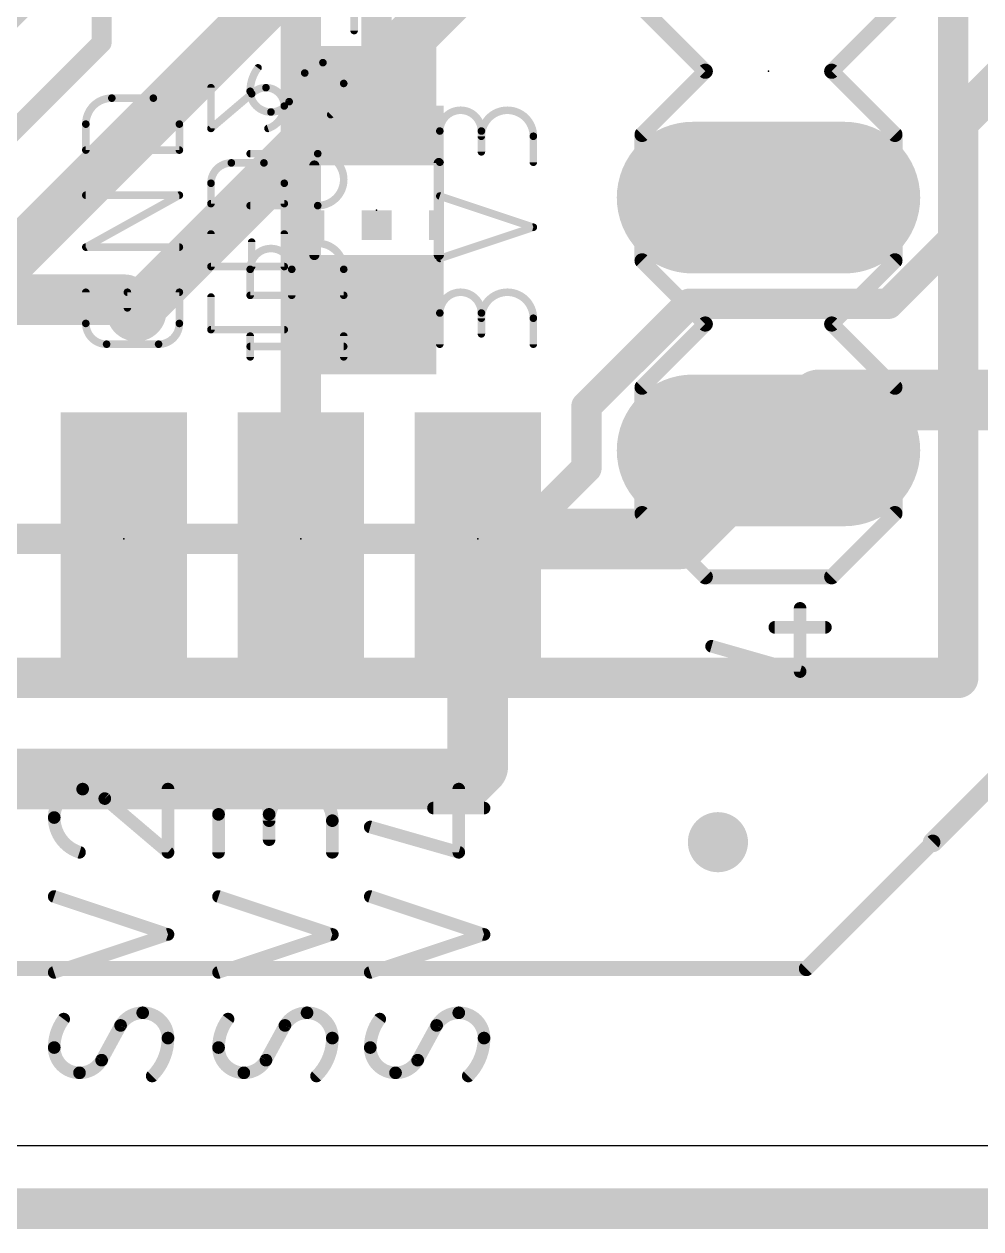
# Model space of a CAD drawing. Extents: x -2.4 to 71.8, y -0.8 to 95.3.
# Drawn here: x 34.94 to 44.55, y -0.84 to 11.27 of the extents above; entities that cross this region are included whole.
import ezdxf

# ---------------------------------------------------------------- set-up
doc = ezdxf.new("R2010")
doc.units = 0
for name, color, linetype in [('1', 12, 'CONTINUOUS'), ('15', 30, 'CONTINUOUS'), ('16', 132, 'CONTINUOUS'), ('17', 110, 'CONTINUOUS'), ('18', 110, 'CONTINUOUS'), ('2', 41, 'CONTINUOUS'), ('20', 31, 'CONTINUOUS'), ('21', 253, 'CONTINUOUS'), ('22', 253, 'CONTINUOUS'), ('23', 53, 'CONTINUOUS'), ('24', 53, 'CONTINUOUS'), ('25', 253, 'CONTINUOUS'), ('26', 253, 'CONTINUOUS'), ('51', 253, 'CONTINUOUS'), ('52', 253, 'CONTINUOUS')]:
    doc.layers.add(name, color=color, linetype=linetype)

# ---------------------------------------------------------------- blocks, each defined once
blk = doc.blocks.new('RECT')
blk.add_solid([(-0.5, -0.5), (0.5, -0.5), (-0.5, 0.5), (0.5, 0.5)])
blk = doc.blocks.new('LONGP100')
at = {"const_width": 1}
blk.add_lwpolyline([(-0.5, 0), (0.5, 0)], dxfattribs=at)
at = {"const_width": 0.5}
for points in [[(-0.5, 0.25, 1), (-0.5, -0.25)], [(0.5, -0.25, 1), (0.5, 0.25)]]:
    blk.add_lwpolyline(points, format="xyb", dxfattribs=at)
blk = doc.blocks.new('ROUNDP')
at = {"const_width": 0.5}
blk.add_lwpolyline([(0, -0.25, 1), (0, 0.25, 1), (0, -0.25)], format="xyb", dxfattribs=at)
blk = doc.blocks.new('ROUNDV')
at = {"const_width": 0.5}
blk.add_lwpolyline([(0, -0.25, 1), (0, 0.25, 1), (0, -0.25)], format="xyb", dxfattribs=at)

msp = doc.modelspace()

# ---------------------------------------------------------------- linework, layer by layer
at = {"layer": '1'}
for points, const_width in [([(37.719, 15.113), (37.719, 6.096)], 0.4064), ([(31.897, 8.499), (35.951, 8.499)], 0.508), ([(35.951, 8.499), (36.068, 8.382)], 0.508), ([(42.418, 6.985), (42.926, 7.493)], 0.6096), ([(42.926, 7.493), (45.212, 7.493)], 0.6096), ([(41.529, 6.096), (42.418, 6.985)], 0.6096), ([(39.497, 3.81), (39.497, 6.096)], 0.6096), ([(39.497, 6.096), (41.529, 6.096)], 0.6096), ([(39.37, 3.683), (39.497, 3.81)], 0.6096), ([(34.036, 3.683), (39.37, 3.683)], 0.6096), ([(-2.032, -0.762), (71.501, -0.762)], 0.1524)]:
    msp.add_lwpolyline(points, dxfattribs=dict(at, const_width=const_width))
for points, const_width in [([(36.0408, 8.5888, 1), (35.8612, 8.4092)], 0.254), ([(35.951, 8.372, 1), (35.951, 8.626)], 0.254), ([(35.9782, 8.2922, 1), (36.1578, 8.4718)], 0.254), ([(42.926, 7.6454, 1), (42.926, 7.3406)], 0.3048), ([(43.0338, 7.3852, 1), (42.8182, 7.6008)], 0.3048), ([(42.5258, 6.8772, 1), (42.3102, 7.0928)], 0.3048), ([(42.3102, 7.0928, 1), (42.5258, 6.8772)], 0.3048), ([(39.6494, 6.096, 1), (39.3446, 6.096)], 0.3048), ([(39.497, 6.2484, 1), (39.497, 5.9436)], 0.3048), ([(41.4212, 6.2038, 1), (41.6368, 5.9882)], 0.3048), ([(41.529, 5.9436, 1), (41.529, 6.2484)], 0.3048), ([(37.6174, 6.096, 1), (37.8206, 6.096)], 0.2032), ([(39.6048, 3.7022, 1), (39.3892, 3.9178)], 0.3048), ([(39.2622, 3.7908, 1), (39.4778, 3.5752)], 0.3048), ([(39.3446, 3.81, 1), (39.6494, 3.81)], 0.3048), ([(39.37, 3.5306, 1), (39.37, 3.8354)], 0.3048)]:
    msp.add_lwpolyline(points, format="xyb", dxfattribs=dict(at, const_width=const_width))
at = {"layer": '15'}
for points, const_width in [([(44.323, 10.287), (46.101, 12.065)], 0.4064), ([(44.323, 4.699), (44.323, 10.287)], 0.4064), ([(45.974, 4.953), (44.069, 3.048)], 0.2), ([(16.51, 4.699), (44.323, 4.699)], 0.4064), ([(44.069, 3.048), (42.799, 1.778)], 0.1524), ([(42.799, 1.778), (6.223, 1.778)], 0.1524), ([(-2.286, -0.635), (71.755, -0.635)], 0.1524)]:
    msp.add_lwpolyline(points, dxfattribs=dict(at, const_width=const_width))
for points, const_width in [([(44.4246, 10.287, 1), (44.2214, 10.287)], 0.2032), ([(44.2512, 10.3588, 1), (44.3948, 10.2152)], 0.2032), ([(44.323, 4.5974, 1), (44.323, 4.8006)], 0.2032), ([(44.2214, 4.699, 1), (44.4246, 4.699)], 0.2032), ([(44.0336, 3.0834, 1), (44.1044, 3.0126)], 0.1), ([(44.0959, 3.0211, 1), (44.0421, 3.0749)], 0.0762), ([(42.7721, 1.8049, 1), (42.8259, 1.7511)], 0.0762), ([(42.799, 1.7399, 1), (42.799, 1.8161)], 0.0762)]:
    msp.add_lwpolyline(points, format="xyb", dxfattribs=dict(at, const_width=const_width))
at = {"layer": '16'}
for points, const_width in [([(35.719, 18.1027), (35.719, 11.081)], 0.2), ([(44.2721, 9.1083), (44.2721, 14.605)], 0.3048), ([(38.481, 12.835), (38.481, 10.448)], 0.3048), ([(35.219, 11.724), (34.417, 10.922)], 0.2), ([(35.719, 11.081), (34.417, 9.779)], 0.2), ([(43.6219, 8.4581), (44.2721, 9.1083)], 0.3048), ([(40.5891, 7.4269), (41.6203, 8.4581)], 0.3048), ([(41.6203, 8.4581), (43.6219, 8.4581)], 0.3048), ([(40.5891, 6.8071), (40.5891, 7.4269)], 0.3048), ([(39.878, 6.096), (40.5891, 6.8071)], 0.3048), ([(12.192, 6.096), (39.878, 6.096)], 0.3048), ([(-1.016, -0.762), (71.628, -0.762)], 0.1524)]:
    msp.add_lwpolyline(points, dxfattribs=dict(at, const_width=const_width))
for points, const_width in [([(35.7544, 11.0456, 1), (35.6836, 11.1164)], 0.1), ([(35.669, 11.081, 1), (35.769, 11.081)], 0.1), ([(38.4048, 10.448, 1), (38.5572, 10.448)], 0.1524), ([(44.326, 9.0544, 1), (44.2182, 9.1622)], 0.1524), ([(44.1959, 9.1083, 1), (44.3483, 9.1083)], 0.1524), ([(41.6203, 8.5343, 1), (41.6203, 8.3819)], 0.1524), ([(41.6742, 8.4042, 1), (41.5664, 8.512)], 0.1524), ([(43.6219, 8.3819, 1), (43.6219, 8.5343)], 0.1524), ([(43.568, 8.512, 1), (43.6758, 8.4042)], 0.1524), ([(40.6653, 7.4269, 1), (40.5129, 7.4269)], 0.1524), ([(40.5352, 7.4808, 1), (40.643, 7.373)], 0.1524), ([(40.643, 6.7532, 1), (40.5352, 6.861)], 0.1524), ([(40.5129, 6.8071, 1), (40.6653, 6.8071)], 0.1524), ([(39.8241, 6.1499, 1), (39.9319, 6.0421)], 0.1524), ([(39.878, 6.0198, 1), (39.878, 6.1722)], 0.1524)]:
    msp.add_lwpolyline(points, format="xyb", dxfattribs=dict(at, const_width=const_width))
at = {"layer": '2'}
for points, const_width in [([(33.147, 7.239), (39.878, 13.97)], 0.508), ([(36.068, 8.382), (40.894, 13.208)], 0.508), ([(-2.032, -0.508), (71.628, -0.508)], 0.1524)]:
    msp.add_lwpolyline(points, dxfattribs=dict(at, const_width=const_width))
at = {"layer": '2', "const_width": 0.254}
msp.add_lwpolyline([(35.9782, 8.4718, 1), (36.1578, 8.2922)], format="xyb", dxfattribs=at)
at = {"layer": '20'}
msp.add_line((0, 0), (53, 0), dxfattribs=at)
at = {"layer": '21'}
for points, const_width in [([(41.783, 10.795), (41.148, 11.43)], 0.1524), ([(43.688, 11.43), (43.053, 10.795)], 0.1524), ([(41.148, 10.16), (41.783, 10.795)], 0.1524), ([(43.053, 10.795), (43.688, 10.16)], 0.1524), ([(41.148, 8.89), (41.148, 10.16)], 0.1524), ([(43.688, 10.16), (43.688, 8.89)], 0.1524), ([(41.783, 8.255), (41.148, 8.89)], 0.1524), ([(43.688, 8.89), (43.053, 8.255)], 0.1524), ([(41.783, 8.255), (41.148, 7.62)], 0.1524), ([(43.688, 7.62), (43.053, 8.255)], 0.1524), ([(41.148, 6.35), (41.148, 7.62)], 0.1524), ([(43.688, 7.62), (43.688, 6.35)], 0.1524), ([(41.783, 5.715), (41.148, 6.35)], 0.1524), ([(43.688, 6.35), (43.053, 5.715)], 0.1524), ([(43.053, 5.715), (41.783, 5.715)], 0.1524), ([(42.7355, 4.7625), (42.7355, 5.3975)], 0.127), ([(42.4815, 5.207), (42.9895, 5.207)], 0.127), ([(41.8465, 5.0165), (42.7355, 4.7625)], 0.127)]:
    msp.add_lwpolyline(points, dxfattribs=dict(at, const_width=const_width))
for points, const_width in [([(41.8099, 10.7681, 1), (41.7561, 10.8219)], 0.0762), ([(41.7561, 10.7681, 1), (41.8099, 10.8219)], 0.0762), ([(43.0799, 10.8219, 1), (43.0261, 10.7681)], 0.0762), ([(43.0261, 10.8219, 1), (43.0799, 10.7681)], 0.0762), ([(41.1861, 10.16, 1), (41.1099, 10.16)], 0.0762), ([(41.1211, 10.1869, 1), (41.1749, 10.1331)], 0.0762), ([(43.7261, 10.16, 1), (43.6499, 10.16)], 0.0762), ([(43.6611, 10.1331, 1), (43.7149, 10.1869)], 0.0762), ([(41.1749, 8.9169, 1), (41.1211, 8.8631)], 0.0762), ([(43.7149, 8.8631, 1), (43.6611, 8.9169)], 0.0762), ([(41.1099, 8.89, 1), (41.1861, 8.89)], 0.0762), ([(43.6499, 8.89, 1), (43.7261, 8.89)], 0.0762), ([(41.8099, 8.2281, 1), (41.7561, 8.2819)], 0.0762), ([(41.7561, 8.2281, 1), (41.8099, 8.2819)], 0.0762), ([(43.0799, 8.2819, 1), (43.0261, 8.2281)], 0.0762), ([(43.0261, 8.2819, 1), (43.0799, 8.2281)], 0.0762), ([(41.1861, 7.62, 1), (41.1099, 7.62)], 0.0762), ([(41.1211, 7.6469, 1), (41.1749, 7.5931)], 0.0762), ([(43.7261, 7.62, 1), (43.6499, 7.62)], 0.0762), ([(43.6611, 7.5931, 1), (43.7149, 7.6469)], 0.0762), ([(41.1749, 6.3769, 1), (41.1211, 6.3231)], 0.0762), ([(43.7149, 6.3231, 1), (43.6611, 6.3769)], 0.0762), ([(41.1099, 6.35, 1), (41.1861, 6.35)], 0.0762), ([(43.6499, 6.35, 1), (43.7261, 6.35)], 0.0762), ([(41.783, 5.7531, 1), (41.783, 5.6769)], 0.0762), ([(41.7561, 5.6881, 1), (41.8099, 5.7419)], 0.0762), ([(43.0261, 5.7419, 1), (43.0799, 5.6881)], 0.0762), ([(43.053, 5.6769, 1), (43.053, 5.7531)], 0.0762), ([(42.7673, 5.3975, 1), (42.7037, 5.3975)], 0.0635), ([(42.4815, 5.2387, 1), (42.4815, 5.1753)], 0.0635), ([(42.9895, 5.1753, 1), (42.9895, 5.2387)], 0.0635), ([(41.8552, 5.047, 1), (41.8378, 4.986)], 0.0635), ([(42.7037, 4.7625, 1), (42.7673, 4.7625)], 0.0635), ([(42.7268, 4.732, 1), (42.7442, 4.793)], 0.0635)]:
    msp.add_lwpolyline(points, format="xyb", dxfattribs=dict(at, const_width=const_width))
at = {"layer": '23'}
for p in [(42.418, 10.795), (35.941, 6.096), (37.719, 6.096), (39.497, 6.096)]:
    msp.add_point(p, dxfattribs=at)
at = {"layer": '24'}
msp.add_point((38.481, 9.398), dxfattribs=at)
at = {"layer": '25'}
for points, const_width in [([(38.2553, 11.2039), (38.2553, 11.6216)], 0.0762), ([(37.7593, 10.7769), (37.6027, 10.4898)], 0.0762), ([(35.8212, 10.5249), (36.2388, 10.5249)], 0.0762), ([(35.5601, 10.0028), (35.5601, 10.2639)], 0.0762), ([(36.4999, 10.2639), (36.4999, 10.0028)], 0.0762), ([(39.1161, 9.8809), (39.1161, 10.1942)], 0.0762), ([(39.5338, 10.1942), (39.5338, 9.9853)], 0.0762), ([(40.0559, 9.8809), (40.0559, 10.1419)], 0.0762), ([(36.4999, 10.0028), (35.5601, 10.0028)], 0.0762), ([(37.8898, 9.967), (37.2111, 9.967)], 0.0762), ([(35.5601, 9.0275), (36.4999, 9.5496)], 0.0762), ([(36.4999, 9.5496), (35.5601, 9.5496)], 0.0762), ([(40.0559, 9.2276), (39.1161, 9.5408)], 0.0762), ([(37.2111, 9.4449), (37.8898, 9.4449)], 0.0762), ([(39.1161, 8.9143), (40.0559, 9.2276)], 0.0762), ([(36.4999, 9.0275), (35.5601, 9.0275)], 0.0762), ([(37.2111, 8.5436), (37.2111, 8.8046)], 0.0762), ([(37.6288, 8.5436), (37.6288, 8.8046)], 0.0762), ([(38.1509, 8.8046), (38.1509, 8.5436)], 0.0762), ([(35.5601, 8.2609), (35.5601, 8.5742)], 0.0762), ([(35.9778, 8.4176), (35.9778, 8.5742)], 0.0762), ([(35.9778, 8.5742), (36.4999, 8.5742)], 0.0762), ([(36.4999, 8.5742), (36.4999, 8.2609)], 0.0762), ([(38.1509, 8.5436), (37.2111, 8.5436)], 0.0762), ([(39.1161, 8.0521), (39.1161, 8.3654)], 0.0762), ([(39.5338, 8.3654), (39.5338, 8.1565)], 0.0762), ([(40.0559, 8.0521), (40.0559, 8.3132)], 0.0762), ([(37.2111, 7.9251), (37.2111, 8.1339)], 0.0762), ([(38.1509, 7.9251), (38.1509, 8.1339)], 0.0762), ([(36.2911, 8.0521), (35.7689, 8.0521)], 0.0762), ([(37.2111, 8.0295), (38.1509, 8.0295)], 0.0762), ([(36.3855, 2.9464), (36.3855, 3.5814)], 0.127), ([(39.3065, 2.9464), (39.3065, 3.5814)], 0.127), ([(35.7505, 3.4862), (36.3855, 2.9464)], 0.127), ([(36.8935, 2.9464), (36.8935, 3.3274)], 0.127), ([(37.4015, 3.3274), (37.4015, 3.0734)], 0.127), ([(39.0525, 3.3909), (39.5605, 3.3909)], 0.127), ([(38.0365, 2.9464), (38.0365, 3.2639)], 0.127), ([(38.4175, 3.2004), (39.3065, 2.9464)], 0.127), ([(36.3855, 2.1209), (35.2425, 2.5019)], 0.127), ([(38.0365, 2.1209), (36.8935, 2.5019)], 0.127), ([(39.5605, 2.1209), (38.4175, 2.5019)], 0.127), ([(35.2425, 1.7399), (36.3855, 2.1209)], 0.127), ([(36.8935, 1.7399), (38.0365, 2.1209)], 0.127), ([(38.4175, 1.7399), (39.5605, 2.1209)], 0.127), ([(35.9093, 1.2065), (35.7188, 0.8573)], 0.127), ([(37.5602, 1.2065), (37.3697, 0.8573)], 0.127), ([(39.0842, 1.2065), (38.8937, 0.8573)], 0.127)]:
    msp.add_lwpolyline(points, dxfattribs=dict(at, const_width=const_width))
for points, const_width in [([(38.2363, 11.2039, 1), (38.2744, 11.2039)], 0.0381), ([(37.9421, 10.8814, 0.2656), (37.7593, 10.7769)], 0.0762), ([(38.1509, 10.6725, 0.4142), (37.9421, 10.8814)], 0.0762), ([(37.9421, 10.9004, 1), (37.9421, 10.8623)], 0.0381), ([(37.9421, 10.8623, 1), (37.9421, 10.9004)], 0.0381), ([(37.2894, 10.8292, 0.1623), (37.2111, 10.5942)], 0.0762), ([(37.3047, 10.8177, 1), (37.2742, 10.8406)], 0.0381), ([(37.7429, 10.7866, 1), (37.7757, 10.7673)], 0.0381), ([(37.776, 10.7678, 1), (37.7426, 10.7861)], 0.0381), ([(38.0204, 10.3593, 0.2), (38.1509, 10.6725)], 0.0762), ([(38.1699, 10.6725, 1), (38.1319, 10.6725)], 0.0381), ([(38.1319, 10.6725, 1), (38.17, 10.6725)], 0.0381), ([(35.8212, 10.5249, 0.4142), (35.5601, 10.2639)], 0.0762), ([(35.8212, 10.544, 1), (35.8212, 10.5059)], 0.0381), ([(35.8212, 10.5059, 1), (35.8212, 10.544)], 0.0381), ([(36.2388, 10.544, 1), (36.2388, 10.5059)], 0.0381), ([(36.4999, 10.2639, 0.4142), (36.2388, 10.5249)], 0.0762), ([(36.2388, 10.5059, 1), (36.2388, 10.544)], 0.0381), ([(37.2111, 10.5942, 0.4142), (37.4199, 10.3854)], 0.0762), ([(37.2302, 10.5942, 1), (37.1921, 10.5942)], 0.0381), ([(37.1921, 10.5942, 1), (37.2302, 10.5942)], 0.0381), ([(37.4199, 10.3854, 0.2656), (37.6027, 10.4898)], 0.0762), ([(37.4199, 10.4044, 1), (37.4199, 10.3663)], 0.0381), ([(37.4199, 10.3663, 1), (37.4199, 10.4044)], 0.0381), ([(37.586, 10.4989, 1), (37.6194, 10.4807)], 0.0381), ([(37.6191, 10.4801, 1), (37.5863, 10.4995)], 0.0381), ([(39.5338, 10.1942, 1), (39.1161, 10.1942)], 0.0762), ([(40.0559, 10.1419, 1), (39.5338, 10.1419)], 0.0762), ([(35.5791, 10.2639, 1), (35.541, 10.2639)], 0.0381), ([(36.519, 10.2639, 1), (36.4809, 10.2639)], 0.0381), ([(38.007, 10.3728, 1), (38.0338, 10.3457)], 0.0381), ([(35.541, 10.2639, 1), (35.5791, 10.2639)], 0.0381), ([(36.4809, 10.2639, 1), (36.5189, 10.2639)], 0.0381), ([(39.1352, 10.1942, 1), (39.0971, 10.1942)], 0.0381), ([(39.0971, 10.1942, 1), (39.1352, 10.1942)], 0.0381), ([(39.5528, 10.1942, 1), (39.5147, 10.1942)], 0.0381), ([(39.5147, 10.1942, 1), (39.5528, 10.1942)], 0.0381), ([(40.075, 10.1419, 1), (40.0369, 10.1419)], 0.0381), ([(39.5147, 10.1419, 1), (39.5528, 10.1419)], 0.0381), ([(40.0369, 10.1419, 1), (40.075, 10.1419)], 0.0381), ([(35.541, 10.0028, 1), (35.5791, 10.0028)], 0.0381), ([(35.5601, 10.0219, 1), (35.5601, 9.9838)], 0.0381), ([(36.4809, 10.0028, 1), (36.519, 10.0028)], 0.0381), ([(36.4999, 9.9838, 1), (36.4999, 10.0219)], 0.0381), ([(37.2111, 9.986, 1), (37.2111, 9.9479)], 0.0381), ([(37.8898, 9.4449, 1), (37.8898, 9.967)], 0.0762), ([(37.8898, 9.986, 1), (37.8898, 9.9479)], 0.0381), ([(37.8898, 9.9479, 1), (37.8898, 9.986)], 0.0381), ([(39.5147, 9.9853, 1), (39.5528, 9.9853)], 0.0381), ([(39.0971, 9.8809, 1), (39.1352, 9.8809)], 0.0381), ([(40.0369, 9.8809, 1), (40.075, 9.8809)], 0.0381), ([(35.5601, 9.5686, 1), (35.5601, 9.5305)], 0.0381), ([(36.5092, 9.5329, 1), (36.4906, 9.5662)], 0.0381), ([(36.4999, 9.5305, 1), (36.4999, 9.5686)], 0.0381), ([(39.1221, 9.5589, 1), (39.1101, 9.5227)], 0.0381), ([(37.2111, 9.4639, 1), (37.2111, 9.4258)], 0.0381), ([(37.8898, 9.4639, 1), (37.8898, 9.4258)], 0.0381), ([(37.8898, 9.4258, 1), (37.8898, 9.4639)], 0.0381), ([(40.0619, 9.2095, 1), (40.0499, 9.2456)], 0.0381), ([(40.0499, 9.2095, 1), (40.0619, 9.2456)], 0.0381), ([(38.1509, 8.8046, 1), (37.6288, 8.8046)], 0.0762), ([(35.5601, 9.0465, 1), (35.5601, 9.0084)], 0.0381), ([(35.5508, 9.0441, 1), (35.5694, 9.0108)], 0.0381), ([(36.4999, 9.0084, 1), (36.4999, 9.0465)], 0.0381), ([(37.6288, 8.8046, 1), (37.2111, 8.8046)], 0.0762), ([(37.2302, 8.8046, 1), (37.1921, 8.8046)], 0.0381), ([(37.6478, 8.8046, 1), (37.6097, 8.8046)], 0.0381), ([(38.17, 8.8046, 1), (38.1319, 8.8046)], 0.0381), ([(39.1101, 8.9324, 1), (39.1221, 8.8962)], 0.0381), ([(37.1921, 8.8046, 1), (37.2302, 8.8046)], 0.0381), ([(37.6097, 8.8046, 1), (37.6478, 8.8046)], 0.0381), ([(37.6097, 8.8046, 1), (37.6478, 8.8046)], 0.0381), ([(38.1318, 8.8046, 1), (38.1699, 8.8046)], 0.0381), ([(35.5791, 8.5742, 1), (35.541, 8.5742)], 0.0381), ([(35.9968, 8.5742, 1), (35.9587, 8.5742)], 0.0381), ([(35.9778, 8.5933, 1), (35.9778, 8.5552)], 0.0381), ([(36.519, 8.5742, 1), (36.4809, 8.5742)], 0.0381), ([(36.4999, 8.5552, 1), (36.4999, 8.5933)], 0.0381), ([(39.5338, 8.3654, 1), (39.1161, 8.3654)], 0.0762), ([(40.0559, 8.3132, 1), (39.5338, 8.3132)], 0.0762), ([(37.2111, 8.5626, 1), (37.2111, 8.5245)], 0.0381), ([(37.1921, 8.5436, 1), (37.2302, 8.5436)], 0.0381), ([(37.6097, 8.5436, 1), (37.6478, 8.5436)], 0.0381), ([(38.1319, 8.5436, 1), (38.17, 8.5436)], 0.0381), ([(38.1509, 8.5245, 1), (38.1509, 8.5626)], 0.0381), ([(35.9587, 8.4176, 1), (35.9968, 8.4176)], 0.0381), ([(39.1352, 8.3654, 1), (39.0971, 8.3654)], 0.0381), ([(39.0971, 8.3654, 1), (39.1352, 8.3654)], 0.0381), ([(39.5528, 8.3654, 1), (39.5147, 8.3654)], 0.0381), ([(39.5147, 8.3654, 1), (39.5528, 8.3654)], 0.0381), ([(35.5791, 8.2609, 1), (35.541, 8.2609)], 0.0381), ([(35.541, 8.2609, 1), (35.5791, 8.2609)], 0.0381), ([(35.5601, 8.2609, 0.4142), (35.7689, 8.0521)], 0.0762), ([(36.2911, 8.0521, 0.4142), (36.4999, 8.2609)], 0.0762), ([(36.519, 8.2609, 1), (36.4809, 8.2609)], 0.0381), ([(36.4809, 8.2609, 1), (36.519, 8.2609)], 0.0381), ([(39.5147, 8.3132, 1), (39.5528, 8.3132)], 0.0381), ([(40.075, 8.3132, 1), (40.0369, 8.3132)], 0.0381), ([(40.0369, 8.3132, 1), (40.075, 8.3132)], 0.0381), ([(37.2302, 8.1339, 1), (37.1921, 8.1339)], 0.0381), ([(38.17, 8.1339, 1), (38.1319, 8.1339)], 0.0381), ([(39.5147, 8.1565, 1), (39.5528, 8.1565)], 0.0381), ([(35.7689, 8.0712, 1), (35.7689, 8.0331)], 0.0381), ([(35.7689, 8.0331, 1), (35.7689, 8.0712)], 0.0381), ([(36.2911, 8.0712, 1), (36.2911, 8.0331)], 0.0381), ([(36.2911, 8.0331, 1), (36.2911, 8.0712)], 0.0381), ([(37.2111, 8.0486, 1), (37.2111, 8.0105)], 0.0381), ([(38.1509, 8.0105, 1), (38.1509, 8.0486)], 0.0381), ([(39.0971, 8.0521, 1), (39.1352, 8.0521)], 0.0381), ([(40.0369, 8.0521, 1), (40.075, 8.0521)], 0.0381), ([(37.1921, 7.9251, 1), (37.2302, 7.9251)], 0.0381), ([(38.1319, 7.9251, 1), (38.17, 7.9251)], 0.0381), ([(35.5282, 3.5814, 0.4142), (35.2425, 3.2957)], 0.127), ([(35.7505, 3.4862, 0.2053), (35.5282, 3.5814)], 0.127), ([(35.5282, 3.6131, 1), (35.5283, 3.5497)], 0.0635), ([(35.5282, 3.5497, 1), (35.5282, 3.6132)], 0.0635), ([(36.4173, 3.5814, 1), (36.3537, 3.5814)], 0.0635), ([(37.4015, 3.3274, 1), (36.8935, 3.3274)], 0.127), ([(38.0365, 3.2639, 1), (37.4015, 3.2639)], 0.127), ([(39.3382, 3.5814, 1), (39.2747, 3.5814)], 0.0635), ([(35.7711, 3.5103, 1), (35.7299, 3.462)], 0.0635), ([(35.7275, 3.4643, 1), (35.7735, 3.508)], 0.0635), ([(36.9252, 3.3274, 1), (36.8617, 3.3274)], 0.0635), ([(37.4332, 3.3274, 1), (37.3697, 3.3274)], 0.0635), ([(39.0525, 3.4227, 1), (39.0525, 3.3592)], 0.0635), ([(39.5605, 3.3592, 1), (39.5605, 3.4227)], 0.0635), ([(35.2425, 3.2957, 0.3252), (35.4965, 2.9464)], 0.127), ([(35.2743, 3.2956, 1), (35.2107, 3.2957)], 0.0635), ([(35.2107, 3.2957, 1), (35.2743, 3.2957)], 0.0635), ([(36.8617, 3.3274, 1), (36.9252, 3.3274)], 0.0635), ([(37.3697, 3.3274, 1), (37.4332, 3.3274)], 0.0635), ([(37.3697, 3.2639, 1), (37.4332, 3.2639)], 0.0635), ([(38.0682, 3.2639, 1), (38.0047, 3.2639)], 0.0635), ([(38.0047, 3.2639, 1), (38.0682, 3.2639)], 0.0635), ([(38.4262, 3.2309, 1), (38.4088, 3.1699)], 0.0635), ([(37.3697, 3.0734, 1), (37.4332, 3.0734)], 0.0635), ([(35.4867, 2.9162, 1), (35.5063, 2.9766)], 0.0635), ([(36.3537, 2.9464, 1), (36.4173, 2.9464)], 0.0635), ([(36.3649, 2.9222, 1), (36.4061, 2.9706)], 0.0635), ([(36.8617, 2.9464, 1), (36.9252, 2.9464)], 0.0635), ([(38.0047, 2.9464, 1), (38.0682, 2.9464)], 0.0635), ([(39.2747, 2.9464, 1), (39.3382, 2.9464)], 0.0635), ([(39.2978, 2.9159, 1), (39.3152, 2.9769)], 0.0635), ([(35.2525, 2.532, 1), (35.2325, 2.4718)], 0.0635), ([(36.9035, 2.532, 1), (36.8835, 2.4718)], 0.0635), ([(38.4275, 2.532, 1), (38.4075, 2.4718)], 0.0635), ([(36.3955, 2.0908, 1), (36.3755, 2.151)], 0.0635), ([(36.3755, 2.0908, 1), (36.3955, 2.151)], 0.0635), ([(38.0465, 2.0908, 1), (38.0265, 2.151)], 0.0635), ([(38.0265, 2.0908, 1), (38.0465, 2.151)], 0.0635), ([(39.5705, 2.0908, 1), (39.5505, 2.151)], 0.0635), ([(39.5505, 2.0908, 1), (39.5705, 2.151)], 0.0635), ([(35.2325, 1.77, 1), (35.2525, 1.7098)], 0.0635), ([(36.8835, 1.77, 1), (36.9035, 1.7098)], 0.0635), ([(38.4075, 1.77, 1), (38.4275, 1.7098)], 0.0635), ([(35.3377, 1.27, 0.1623), (35.2425, 0.9843)], 0.127), ([(35.3631, 1.2509, 1), (35.3124, 1.2891)], 0.0635), ([(36.1315, 1.3335, 0.2656), (35.9093, 1.2065)], 0.127), ([(36.3855, 1.0795, 0.4142), (36.1315, 1.3335)], 0.127), ([(36.1315, 1.3653, 1), (36.1315, 1.3018)], 0.0635), ([(36.1315, 1.3018, 1), (36.1315, 1.3653)], 0.0635), ([(36.9887, 1.27, 0.1623), (36.8935, 0.9843)], 0.127), ([(37.0141, 1.251, 1), (36.9633, 1.2891)], 0.0635), ([(37.7825, 1.3335, 0.2656), (37.5602, 1.2065)], 0.127), ([(38.0365, 1.0795, 0.4142), (37.7825, 1.3335)], 0.127), ([(37.7825, 1.3653, 1), (37.7825, 1.3018)], 0.0635), ([(37.7825, 1.3018, 1), (37.7825, 1.3653)], 0.0635), ([(38.5127, 1.27, 0.1623), (38.4175, 0.9843)], 0.127), ([(38.5381, 1.251, 1), (38.4873, 1.2891)], 0.0635), ([(39.3065, 1.3335, 0.2656), (39.0842, 1.2065)], 0.127), ([(39.5605, 1.0795, 0.4142), (39.3065, 1.3335)], 0.127), ([(39.3065, 1.3653, 1), (39.3065, 1.3018)], 0.0635), ([(39.3065, 1.3018, 1), (39.3065, 1.3653)], 0.0635), ([(35.8819, 1.2226, 1), (35.9366, 1.1904)], 0.0635), ([(35.9371, 1.1913, 1), (35.8814, 1.2217)], 0.0635), ([(37.5329, 1.2226, 1), (37.5876, 1.1904)], 0.0635), ([(37.5881, 1.1913, 1), (37.5324, 1.2217)], 0.0635), ([(39.0569, 1.2226, 1), (39.1116, 1.1904)], 0.0635), ([(39.1121, 1.1913, 1), (39.0564, 1.2217)], 0.0635), ([(36.2268, 0.6985, 0.2), (36.3855, 1.0795)], 0.127), ([(36.4173, 1.0795, 1), (36.3537, 1.0795)], 0.0635), ([(36.3537, 1.0795, 1), (36.4173, 1.0795)], 0.0635), ([(37.8777, 0.6985, 0.2), (38.0365, 1.0795)], 0.127), ([(38.0682, 1.0795, 1), (38.0047, 1.0795)], 0.0635), ([(38.0047, 1.0795, 1), (38.0682, 1.0795)], 0.0635), ([(39.4017, 0.6985, 0.2), (39.5605, 1.0795)], 0.127), ([(39.5922, 1.0795, 1), (39.5287, 1.0795)], 0.0635), ([(39.5287, 1.0795, 1), (39.5922, 1.0795)], 0.0635), ([(35.2425, 0.9843, 0.4142), (35.4965, 0.7303)], 0.127), ([(35.2743, 0.9843, 1), (35.2107, 0.9843)], 0.0635), ([(35.2107, 0.9842, 1), (35.2743, 0.9843)], 0.0635), ([(36.9252, 0.9843, 1), (36.8617, 0.9843)], 0.0635), ([(36.8617, 0.9843, 1), (36.9252, 0.9843)], 0.0635), ([(36.8935, 0.9843, 0.4142), (37.1475, 0.7303)], 0.127), ([(38.4492, 0.9843, 1), (38.3857, 0.9843)], 0.0635), ([(38.3857, 0.9843, 1), (38.4492, 0.9843)], 0.0635), ([(38.4175, 0.9843, 0.4142), (38.6715, 0.7303)], 0.127), ([(35.4965, 0.7303, 0.2656), (35.7188, 0.8573)], 0.127), ([(35.6909, 0.8725, 1), (35.7466, 0.842)], 0.0635), ([(35.7461, 0.8411, 1), (35.6914, 0.8734)], 0.0635), ([(37.1475, 0.7303, 0.2656), (37.3697, 0.8573)], 0.127), ([(37.3419, 0.8725, 1), (37.3976, 0.842)], 0.0635), ([(37.3971, 0.8411, 1), (37.3424, 0.8734)], 0.0635), ([(38.6715, 0.7303, 0.2656), (38.8937, 0.8573)], 0.127), ([(38.8659, 0.8725, 1), (38.9216, 0.842)], 0.0635), ([(38.9211, 0.8411, 1), (38.8664, 0.8734)], 0.0635), ([(35.4965, 0.762, 1), (35.4965, 0.6985)], 0.0635), ([(35.4965, 0.6985, 1), (35.4965, 0.762)], 0.0635), ([(36.2044, 0.721, 1), (36.2491, 0.676)], 0.0635), ([(37.1475, 0.762, 1), (37.1475, 0.6985)], 0.0635), ([(37.1475, 0.6985, 1), (37.1475, 0.762)], 0.0635), ([(37.8554, 0.721, 1), (37.9001, 0.676)], 0.0635), ([(38.6715, 0.762, 1), (38.6715, 0.6985)], 0.0635), ([(38.6715, 0.6985, 1), (38.6715, 0.762)], 0.0635), ([(39.3794, 0.721, 1), (39.4241, 0.676)], 0.0635)]:
    msp.add_lwpolyline(points, format="xyb", dxfattribs=dict(at, const_width=const_width))
at = {"layer": '26', "const_width": 0.0762}
for points in [[(36.8173, 10.2207), (36.8173, 10.6299)], [(37.2265, 10.5685), (36.8173, 10.2207)], [(37.3493, 9.874), (37.0219, 9.874)], [(36.8173, 9.6694), (36.8173, 9.4648)], [(37.5539, 9.4648), (37.5539, 9.6694)], [(36.8173, 9.4648), (37.5539, 9.4648)], [(36.8173, 9.1597), (36.8173, 8.8324)], [(37.2265, 8.8324), (37.2265, 9.0779)], [(37.5539, 8.8324), (37.5539, 9.1597)], [(36.8173, 8.8324), (37.5539, 8.8324)], [(36.8173, 8.1984), (36.8173, 8.5258)], [(37.5539, 8.1984), (36.8173, 8.1984)]]:
    msp.add_lwpolyline(points, dxfattribs=at)
at = {"layer": '26'}
for points, const_width in [([(36.8364, 10.6299, 1), (36.7983, 10.6299)], 0.0381), ([(37.3698, 10.6299, 0.2053), (37.2265, 10.5685)], 0.0762), ([(37.3698, 10.649, 1), (37.3698, 10.6109)], 0.0381), ([(37.5539, 10.4458, 0.4142), (37.3698, 10.6299)], 0.0762), ([(37.3698, 10.6109, 1), (37.3697, 10.6489)], 0.0381), ([(37.2127, 10.5817, 1), (37.2403, 10.5554)], 0.0381), ([(37.2389, 10.554, 1), (37.2142, 10.583)], 0.0381), ([(37.3902, 10.2207, 0.3252), (37.5539, 10.4458)], 0.0762), ([(37.5348, 10.4458, 1), (37.5729, 10.4458)], 0.0381), ([(37.5729, 10.4457, 1), (37.5349, 10.4458)], 0.0381), ([(36.805, 10.2352, 1), (36.8296, 10.2062)], 0.0381), ([(36.7983, 10.2207, 1), (36.8364, 10.2207)], 0.0381), ([(37.3843, 10.2388, 1), (37.3961, 10.2026)], 0.0381), ([(37.0219, 9.874, 0.4142), (36.8173, 9.6694)], 0.0762), ([(37.0219, 9.893, 1), (37.0219, 9.8549)], 0.0381), ([(37.0219, 9.8549, 1), (37.0219, 9.893)], 0.0381), ([(37.5539, 9.6694, 0.4142), (37.3493, 9.874)], 0.0762), ([(37.3493, 9.893, 1), (37.3493, 9.8549)], 0.0381), ([(37.3493, 9.8549, 1), (37.3493, 9.893)], 0.0381), ([(36.8364, 9.6694, 1), (36.7983, 9.6694)], 0.0381), ([(36.7982, 9.6694, 1), (36.8363, 9.6694)], 0.0381), ([(37.5729, 9.6694, 1), (37.5348, 9.6694)], 0.0381), ([(37.5348, 9.6694, 1), (37.5729, 9.6694)], 0.0381), ([(36.8173, 9.4838, 1), (36.8173, 9.4457)], 0.0381), ([(36.7983, 9.4648, 1), (36.8364, 9.4648)], 0.0381), ([(37.5348, 9.4648, 1), (37.5729, 9.4648)], 0.0381), ([(37.5539, 9.4457, 1), (37.5539, 9.4838)], 0.0381), ([(36.8364, 9.1597, 1), (36.7983, 9.1597)], 0.0381), ([(37.2456, 9.0779, 1), (37.2075, 9.0779)], 0.0381), ([(37.5729, 9.1597, 1), (37.5348, 9.1597)], 0.0381), ([(36.8173, 8.8514, 1), (36.8173, 8.8133)], 0.0381), ([(36.7983, 8.8324, 1), (36.8364, 8.8324)], 0.0381), ([(37.2075, 8.8324, 1), (37.2456, 8.8324)], 0.0381), ([(37.5348, 8.8324, 1), (37.5729, 8.8324)], 0.0381), ([(37.5539, 8.8133, 1), (37.5539, 8.8514)], 0.0381), ([(36.8364, 8.5258, 1), (36.7983, 8.5258)], 0.0381), ([(36.8173, 8.2174, 1), (36.8173, 8.1793)], 0.0381), ([(37.5539, 8.1793, 1), (37.5539, 8.2174)], 0.0381), ([(36.7983, 8.1984, 1), (36.8364, 8.1984)], 0.0381)]:
    msp.add_lwpolyline(points, format="xyb", dxfattribs=dict(at, const_width=const_width))
at = {"layer": '52', "const_width": 0.1016}
for points in [[(37.856, 8.948), (37.856, 9.848)], [(39.106, 8.948), (39.106, 9.873)]]:
    msp.add_lwpolyline(points, dxfattribs=at)
at = {"layer": '52', "const_width": 0.0508}
for points in [[(37.8814, 9.848, 1), (37.8306, 9.848)], [(39.1314, 9.873, 1), (39.0806, 9.873)], [(37.8306, 8.948, 1), (37.8814, 8.948)], [(39.0806, 8.948, 1), (39.1314, 8.948)]]:
    msp.add_lwpolyline(points, format="xyb", dxfattribs=at)

# ---------------------------------------------------------------- block references
at = {"layer": '1', "xscale": 1.27, "yscale": 2.54}
for p in [(35.941, 6.096), (37.719, 6.096), (39.497, 6.096)]:
    msp.add_blockref('RECT', p, dxfattribs=at)
at = {"layer": '16', "xscale": 1.2, "yscale": 1.2}
for p in [(38.481, 10.448), (38.481, 8.348)]:
    msp.add_blockref('RECT', p, dxfattribs=at)
at = {"layer": '17', "xscale": 1.524, "yscale": 1.524}
for name, p in [('LONGP100', (42.418, 9.525)), ('LONGP100', (42.418, 9.525)), ('ROUNDP', (42.418, 9.525)), ('ROUNDP', (42.418, 9.525)), ('LONGP100', (42.418, 6.985)), ('LONGP100', (42.418, 6.985)), ('ROUNDP', (42.418, 6.985)), ('ROUNDP', (42.418, 6.985))]:
    msp.add_blockref(name, p, dxfattribs=at)
at = {"layer": '18', "xscale": 0.604, "yscale": 0.604}
for p in [(36.068, 8.382), (36.068, 8.382), (41.91, 3.048), (41.91, 3.048)]:
    msp.add_blockref('ROUNDV', p, dxfattribs=at)
at = {"layer": '22', "yscale": 0.3}
for p, xscale in [((37.881, 9.248), 0.15), ((38.481, 9.248), 0.3), ((39.081, 9.248), 0.15)]:
    msp.add_blockref('RECT', p, dxfattribs=dict(at, xscale=xscale))
at = {"layer": '51', "xscale": 0.508, "yscale": 0.508, "rotation": 270}
for p in [(42.418, 9.525), (42.418, 6.985)]:
    msp.add_blockref('RECT', p, dxfattribs=at)
at = {"layer": '52', "xscale": 1.35, "yscale": 0.6}
for p in [(38.481, 10.148), (38.481, 8.648)]:
    msp.add_blockref('RECT', p, dxfattribs=at)

doc.saveas('drawing.dxf')
